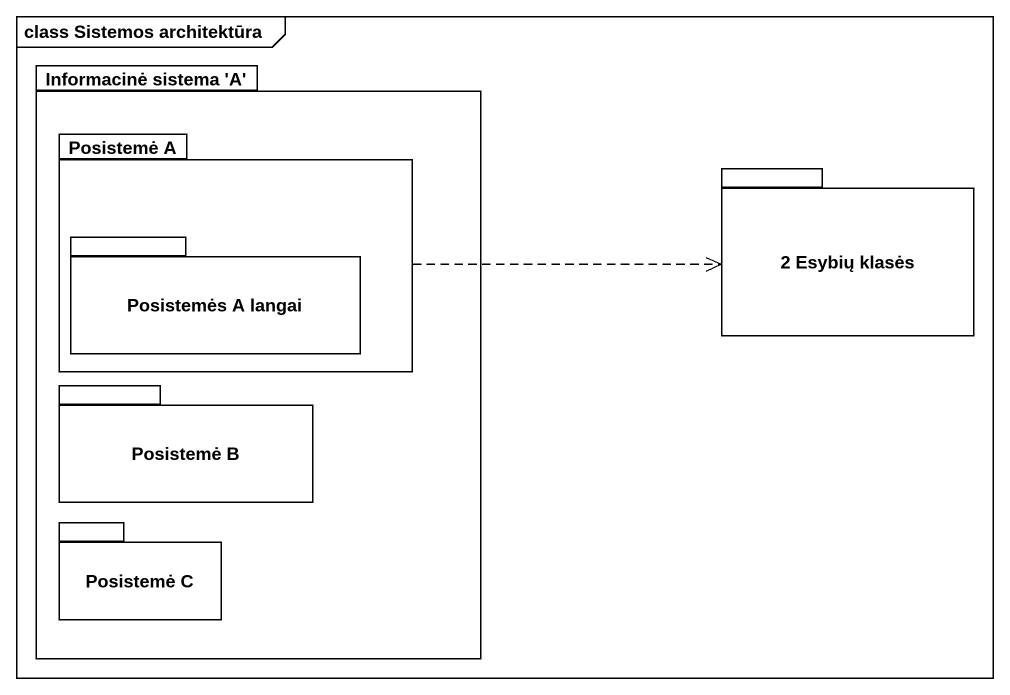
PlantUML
@startuml
mainframe class Sistemos architektūra
package "Informacinė sistema 'A'" as Informacinė_sistema_A {
  package "Posistemė A" as Posistemė_A {
    package "Posistemės A langai" as Posistemės_A_langai {
    }
  }
  package "Posistemė B" as Posistemė_B {
  }
  package "Posistemė C" as Posistemė_C {
  }
}
package "2 Esybių klasės" as p2_Esybių_klasės {
}
Posistemė_A .right.> p2_Esybių_klasės
@enduml
